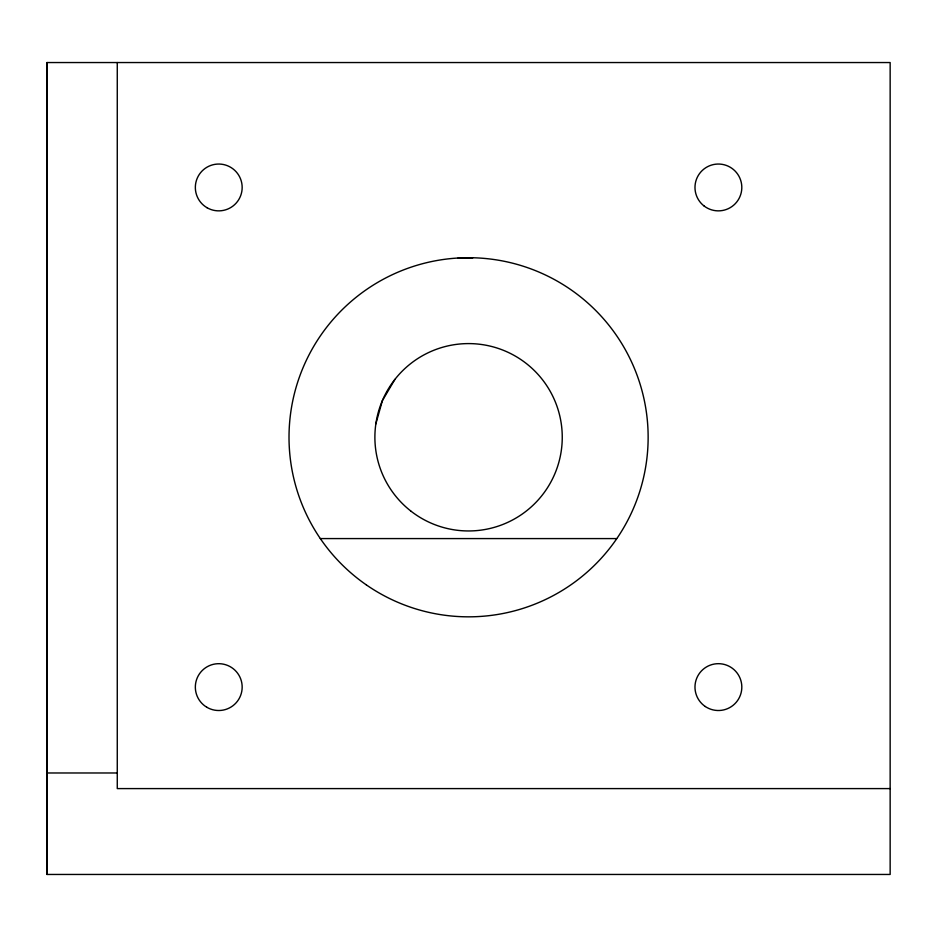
<?xml version="1.0" encoding="UTF-8"?>
<svg xmlns="http://www.w3.org/2000/svg" width="937" height="937" viewBox="0 0 937 937"><rect width="100%" height="100%" fill="white"/><g stroke="black" fill="none" stroke-linecap="round" stroke-linejoin="round"><path stroke-width="1.41" d="M46.991 874.455L47.002 62.545L890.15 62.545L890.15 874.455L46.991 874.455L46.991 62.545M46.85 593.824L46.862 588.459M46.85 595.335L46.862 590.369M46.85 555.114L46.862 550.066M375.842 423.934L382.378 400.661L394.934 379.356M458.041 258.05L472.658 258.05M320.313 538.576L616.616 538.588M47.002 772.978L117.266 772.978M890.15 788.591L117.266 788.591L117.266 62.545M46.85 273.651L46.85 326.732M46.862 547.934L46.85 600.992M207.042 207.733A23.425 23.425 0 0 0 242.168 187.459A23.425 23.425 0 0 0 207.042 167.173A23.425 23.425 0 0 0 207.042 207.733M206.808 707.248A23.425 23.425 0 0 0 242.168 687.371A23.425 23.425 0 0 0 207.276 666.687A23.425 23.425 0 0 0 206.808 707.248M705.292 706.51A23.425 23.425 0 0 0 741.764 688.742A23.425 23.425 0 0 0 708.138 666.043A23.425 23.425 0 0 0 705.292 706.51M366.39 584.922A179.564 179.564 0 0 0 647.537 451.95A179.564 179.564 0 0 0 391.795 274.951A179.564 179.564 0 0 0 366.39 584.922M704.144 206.035A23.425 23.425 0 0 0 741.612 190.516A23.425 23.425 0 0 0 709.438 165.814A23.425 23.425 0 0 0 704.144 206.035M410.652 510.911A93.688 93.688 0 0 0 561.298 450.615A93.688 93.688 0 0 0 433.761 350.297A93.688 93.688 0 0 0 410.652 510.911"/></g></svg>
